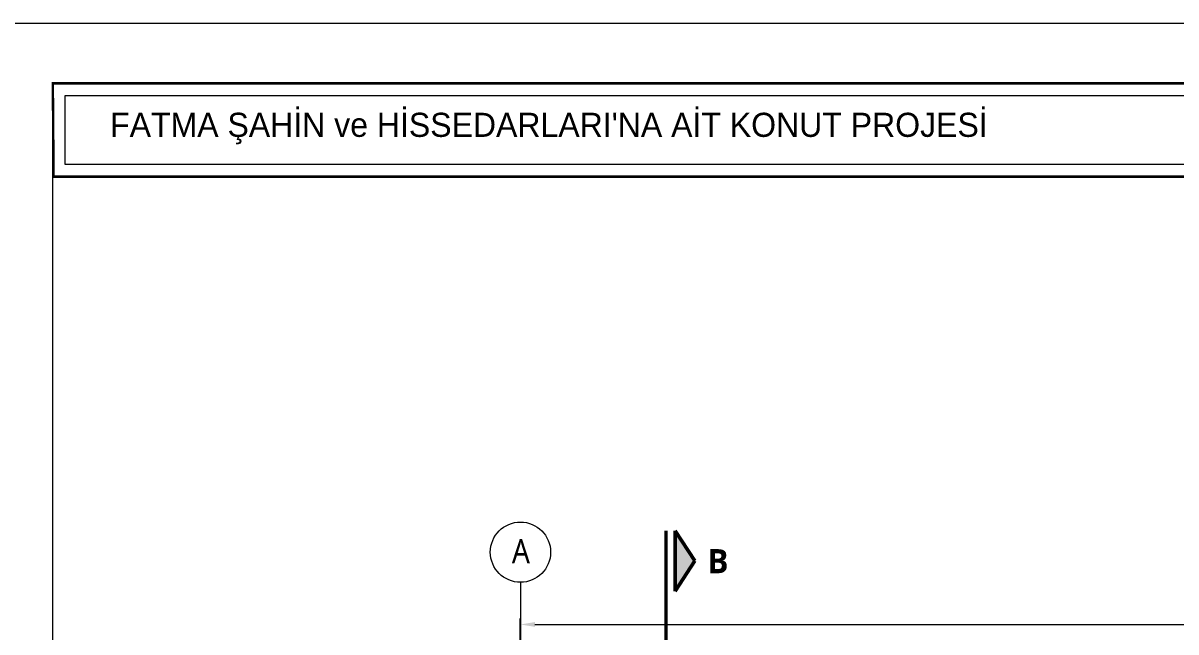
# Model space of a CAD drawing. Header units: metres. Extents: x 14968 to 56958, y -40276 to -31129.
# Drawn here: x 34814 to 35770, y -34981 to -34476 of the extents above; entities that cross this region are included whole.
import ezdxf

# ---------------------------------------------------------------- set-up
doc = ezdxf.new("R2010")
doc.units = ezdxf.units.M
doc.linetypes.add('CENTER2', pattern=[28.575, 19.05, -3.175, 3.175, -3.175])
doc.layers.get('Defpoints').update_dxf_attribs({"lineweight": 9})
for name, color, linetype, lineweight, true_color in [('A AKS', 7, 'CENTER2', 9, 0x848484), ('A AKS DAİRE', 7, 'Continuous', 9, 0x848484), ('A AKS YAZI', 7, 'CENTER2', 9, 0x848484)]:
    doc.layers.add(name, color=color, linetype=linetype, lineweight=lineweight, true_color=true_color)
for name, color, linetype, lineweight in [('A ANTET', 7, 'Continuous', 13), ('A DUVAR', 7, 'Continuous', 25), ('A KESİT ÇİZGİSİ', 1, 'CENTER2', 50), ('A YAZI VAZ', 7, 'Continuous', 13), ('A ÖLÇÜ DIŞ', 31, 'Continuous', 13)]:
    doc.layers.add(name, color=color, linetype=linetype, lineweight=lineweight)
doc.styles.add('HİB ARIAL 95', font='arial.ttf', dxfattribs={"width": 0.95})
doc.styles.add('HİB Segoe Semibold', font='')
doc.styles.add('HİB Segoe Semilight .7', font='segoeuisl.ttf', dxfattribs={"width": 0.7})
doc.styles.add('HİB Segoe Semilight .95', font='segoeuisl.ttf', dxfattribs={"width": 0.9})
doc.styles.get('HİB Segoe Semibold').set_extended_font_data('Segoe UI Semibold')
doc.dimstyles.new('HİB DIŞ', dxfattribs={"dimtxt": 15, "dimasz": 12, "dimexe": 5, "dimexo": 30, "dimgap": 5, "dimtad": 1, "dimdec": 0, "dimzin": 0, "dimdsep": 46, "dimtxsty": 'HİB Segoe Semilight .7', "dimcen": 0.09, "dimclrd": 256, "dimclre": 256, "dimclrt": 256, "dimadec": 0, "dimazin": 0, "dimtfac": 1, "dimtdec": 4, "dimtix": 1, "dimtmove": 0, "dimatfit": 3, "dimfxl": 15, "dimfxlon": 1, "dimtvp": 1, "dimtolj": 1, "dimtzin": 0, "dimlwd": -1, "dimlwe": -3, "dimarcsym": 0})

# ---------------------------------------------------------------- blocks, each defined once
blk = doc.blocks.new('*D613')
at = {"layer": 'A ÖLÇÜ DIŞ', "lineweight": -3, "ltscale": 0.5}
for p, q in [((35226.7, -34989.87), (35226.7, -34969.87)), ((36466.7, -34989.87), (36466.7, -34969.87))]:
    blk.add_line(p, q, dxfattribs=at)
at = {"layer": 'A ÖLÇÜ DIŞ', "ltscale": 0.5}
blk.add_line((35238.7, -34974.87), (36454.7, -34974.87), dxfattribs=at)
at = {"layer": 'A ÖLÇÜ DIŞ'}
for points in [[(35238.7, -34972.87), (35238.7, -34976.87), (35226.7, -34974.87)], [(36454.7, -34976.87), (36454.7, -34972.87), (36466.7, -34974.87)]]:
    blk.add_solid(points, dxfattribs=at)
at = {"layer": 'Defpoints', "color": 0}
for p in [(36466.7, -34974.87), (35226.7, -35139.94), (36466.7, -35224.94)]:
    blk.add_point(p, dxfattribs=at)
at = {"layer": 'A ÖLÇÜ DIŞ', "ltscale": 0.5, "insert": (35846.7, -34962.08), "char_height": 15, "attachment_point": 5, "style": 'HİB Segoe Semilight .7'}
blk.add_mtext('\\A1;1240', dxfattribs=at)
blk = doc.blocks.new('KESİTLER')
at = {"layer": 'A KESİT ÇİZGİSİ', "ltscale": 100, "transparency": 33554687}
h = blk.add_hatch(color=256, dxfattribs=at)
h.dxf.hatch_style = 1
h.paths.add_polyline_path([(446.64, 968.67), (430.38, 943.67), (430.38, 993.67)])
at = {"layer": 'A KESİT ÇİZGİSİ', "ltscale": 3}
blk.add_lwpolyline([(422.82, 753.88, 3, 3, 0), (422.82, 993.67, 3, 3, 0)], format="xyseb", dxfattribs=at)
at = {"layer": 'A KESİT ÇİZGİSİ', "ltscale": 100, "transparency": 33554687}
blk.add_lwpolyline([(446.64, 968.67), (430.38, 943.67), (430.38, 993.67)], close=True, dxfattribs=at)
at = {"layer": 'A KESİT ÇİZGİSİ', "ltscale": 100, "transparency": 33554687, "insert": (474.64, 978.48), "char_height": 20, "width": 27.7956, "attachment_point": 3, "style": 'HİB Segoe Semibold'}
blk.add_mtext('B', dxfattribs=at)
blk = doc.blocks.new('AKS YENİ')
at = {"layer": 'A AKS', "ltscale": 3}
blk.add_line((0, 285.07), (0, -1455.07), dxfattribs=at)
at = {"layer": 'A AKS DAİRE', "ltscale": 3}
blk.add_line((0, 285.07), (0, 250.07), dxfattribs=at)
blk.add_circle((0, 310.07), 25, dxfattribs=at)
at = {"layer": 'A AKS YAZI', "ltscale": 100, "insert": (-7.13, 320.91), "char_height": 20, "width": 27.7956, "attachment_point": 1, "style": 'HİB Segoe Semilight .95'}
blk.add_mtext('A', dxfattribs=at)

msp = doc.modelspace()

# ---------------------------------------------------------------- linework, layer by layer
at = {"layer": 'A ANTET'}
msp.add_lwpolyline([(28638.92, -34475.86), (56958.33, -34475.86), (56958.33, -37375.86), (28638.92, -37375.86)], close=True, dxfattribs=at)
at = {"layer": 'A ANTET', "linetype": 'ByBlock', "ltscale": 100}
msp.add_lwpolyline([(34839.56, -34603.31, 2.02, 2.02, 0), (36839.56, -34603.31, 2.02, 2.02, 0), (36838.94, -34525.86, 2.02, 2.02, 0), (34838.94, -34525.86, 2.02, 2.02, 0)], format="xyseb", close=True, dxfattribs=at)
msp.add_lwpolyline([(34849.06, -34535.98), (36829.06, -34535.99), (36829.06, -34593.22), (34849.06, -34593.22)], close=True, dxfattribs=at)
at = {"layer": 'A YAZI VAZ', "ltscale": 0.5}
msp.add_lwpolyline([(34838.94, -34525.86), (36838.94, -34525.86), (36838.94, -37325.86), (34838.94, -37325.86)], close=True, dxfattribs=at)

# ---------------------------------------------------------------- block references
at = {"layer": 'A AKS YAZI', "ltscale": 0.5}
msp.add_blockref('AKS YENİ', (35226.7, -35224.94), dxfattribs=at)
at = {"layer": 'A DUVAR', "ltscale": 0.5}
msp.add_blockref('KESİTLER', (34924.54, -35890.81), dxfattribs=at)

# ---------------------------------------------------------------- texts
at = {"layer": 'A ANTET', "linetype": 'ByBlock', "ltscale": 100, "insert": (35622.87, -34563.38), "char_height": 20, "width": 1472.8548, "attachment_point": 5, "style": 'HİB ARIAL 95'}
msp.add_mtext("\\pxql;FATMA ŞAHİN ve HİSSEDARLARI'NA AİT KONUT PROJESİ", dxfattribs=at)

# ---------------------------------------------------------------- dimensions: what is measured, and where the dimension line sits
at = {"layer": 'A ÖLÇÜ DIŞ', "ltscale": 0.5}
dim = msp.add_linear_dim(base=(36466.7, -34974.87), p1=(35226.7, -35139.94), p2=(36466.7, -35224.94), dimstyle='HİB DIŞ', dxfattribs=at)
dim.commit()
dim.dimension.update_dxf_attribs({"geometry": '*D613', "text_midpoint": (35846.7, -34962.08)})

doc.saveas('drawing.dxf')
